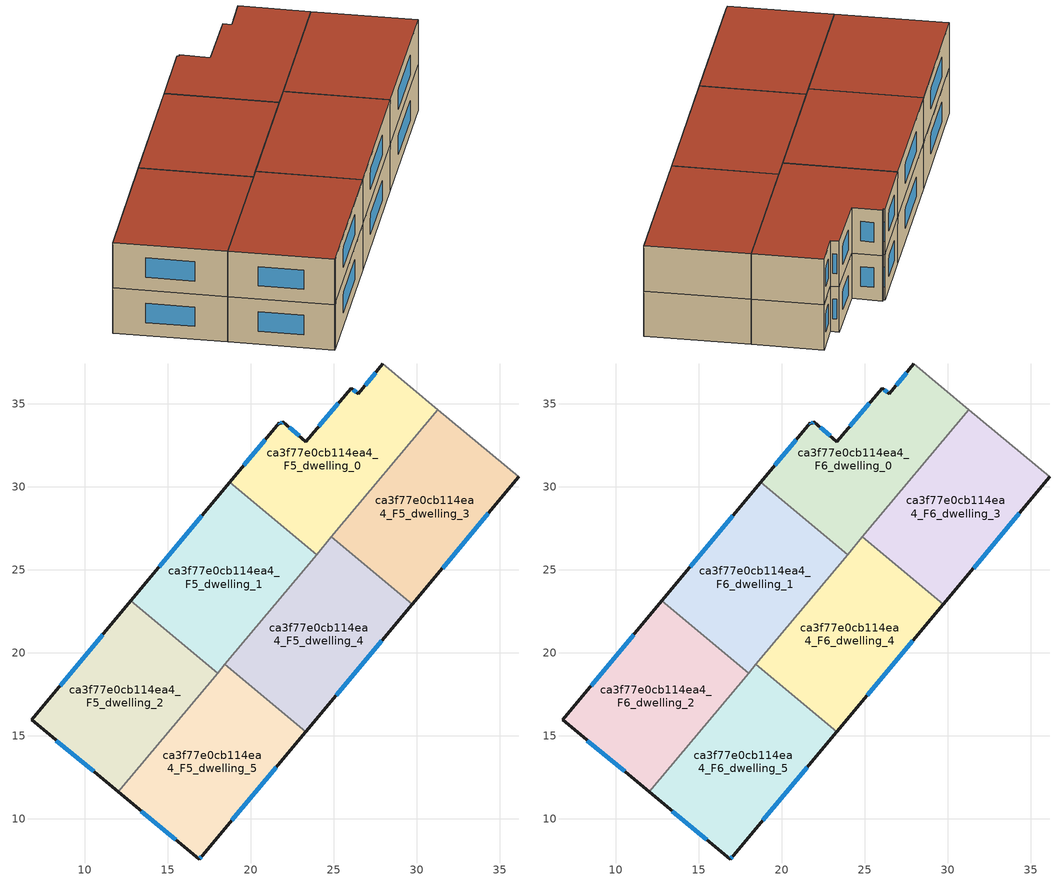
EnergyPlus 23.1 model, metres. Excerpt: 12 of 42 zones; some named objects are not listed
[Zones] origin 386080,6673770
ca3f77e0cb114ea4_F5_dwelling_0
 floor to ca3f77e0cb114ea4_F4_dwelling_0 (EU_floor_Construction): 31.27,34.63 23.97,25.9 18.74,30.28 21.72,33.86 21.81,33.78 21.94,33.92 23.31,32.71 26.05,35.93 26.47,35.58 27.95,37.39 z15
 wall outside (EU_wall_Construction): 27.95,37.39 26.47,35.58 26.05,35.93 23.31,32.71 21.94,33.92 21.81,33.78 21.72,33.86 18.74,30.28 z15:18
 wall adiabatic (EU_wall_Construction): 31.27,34.63 27.95,37.39 z15:18
 wall to ca3f77e0cb114ea4_F5_dwelling_1 (EU_wall_Construction): 18.74,30.28 23.97,25.9 z15:18
 wall to ca3f77e0cb114ea4_F5_dwelling_3 (EU_wall_Construction): 24.86,26.97 31.27,34.63 z15:18
 wall to ca3f77e0cb114ea4_F5_dwelling_4 (EU_wall_Construction): 23.97,25.9 24.86,26.97 z15:18
 window (EU_Window_Construction): 22.92,33.06 22.33,33.57 / 25.27,35.01 24.1,33.63 / 26.35,35.68 26.17,35.83 / 27.53,36.87 26.89,36.1 / 20.87,32.83 19.59,31.3 / 21.79,33.8 21.75,33.83 / 21.9,33.88 21.85,33.82 z15.86:17.14
ca3f77e0cb114ea4_F5_dwelling_1
 floor to ca3f77e0cb114ea4_F4_dwelling_1 (EU_floor_Construction): 23.97,25.9 18,18.76 12.78,23.12 18.74,30.28 z15
 wall outside (EU_wall_Construction): 18.74,30.28 12.78,23.12 z15:18
 wall to ca3f77e0cb114ea4_F5_dwelling_2 (EU_wall_Construction): 12.78,23.12 18,18.76 z15:18
 wall to ca3f77e0cb114ea4_F5_dwelling_4 (EU_wall_Construction): 18.45,19.29 23.97,25.9 z15:18
 wall to ca3f77e0cb114ea4_F5_dwelling_5 (EU_wall_Construction): 18,18.76 18.45,19.29 z15:18
 window (EU_Window_Construction): 17.04,28.23 14.48,25.17 z15.86:17.14
ca3f77e0cb114ea4_F5_dwelling_2
 floor to ca3f77e0cb114ea4_F4_dwelling_2 (EU_floor_Construction): 18,18.76 12.03,11.61 6.81,15.95 12.78,23.12 z15
 wall outside (EU_wall_Construction): 12.78,23.12 6.81,15.95 12.03,11.61 z15:18
 wall to ca3f77e0cb114ea4_F5_dwelling_5 (EU_wall_Construction): 12.03,11.61 18,18.76 z15:18
 window (EU_Window_Construction): 8.3,14.71 10.53,12.85 / 11.08,21.07 8.51,18 z15.86:17.14
ca3f77e0cb114ea4_F5_dwelling_3
 floor to ca3f77e0cb114ea4_F4_dwelling_3 (EU_floor_Construction): 36.15,30.58 29.72,22.9 24.86,26.97 31.27,34.63 z15
 wall outside (EU_wall_Construction): 29.72,22.9 36.15,30.58 z15:18
 wall to ca3f77e0cb114ea4_F5_dwelling_4 (EU_wall_Construction): 24.86,26.97 29.72,22.9 z15:18
 wall adiabatic (EU_wall_Construction): 36.15,30.58 31.27,34.63 z15:18
 window (EU_Window_Construction): 31.56,25.1 34.31,28.39 z15.86:17.14
ca3f77e0cb114ea4_F5_dwelling_4
 floor to ca3f77e0cb114ea4_F4_dwelling_4 (EU_floor_Construction): 29.72,22.9 23.31,15.23 18.45,19.29 24.86,26.97 z15
 wall outside (EU_wall_Construction): 23.31,15.23 29.72,22.9 z15:18
 wall to ca3f77e0cb114ea4_F5_dwelling_5 (EU_wall_Construction): 18.45,19.29 23.31,15.23 z15:18
 window (EU_Window_Construction): 25.14,17.42 27.89,20.71 z15.86:17.14
ca3f77e0cb114ea4_F5_dwelling_5
 floor to ca3f77e0cb114ea4_F4_dwelling_5 (EU_floor_Construction): 23.31,15.23 17.09,7.78 16.89,7.57 12.03,11.61 18.45,19.29 z15
 wall outside (EU_wall_Construction): 12.03,11.61 16.89,7.57 17.09,7.78 23.31,15.23 z15:18
 window (EU_Window_Construction): 18.86,9.91 21.53,13.1 / 16.94,7.63 17.03,7.72 / 13.41,10.46 15.5,8.73 z15.86:17.14
ca3f77e0cb114ea4_F6_dwelling_0
 floor to ca3f77e0cb114ea4_F5_dwelling_0 (EU_floor_Construction): 31.27,34.63 23.97,25.9 18.74,30.28 21.72,33.86 21.81,33.78 21.94,33.92 23.31,32.71 26.05,35.93 26.47,35.58 27.95,37.39 z18
 wall outside (EU_wall_Construction): 27.95,37.39 26.47,35.58 26.05,35.93 23.31,32.71 21.94,33.92 21.81,33.78 21.72,33.86 18.74,30.28 z18:21
 wall adiabatic (EU_wall_Construction): 31.27,34.63 27.95,37.39 z18:21
 wall to ca3f77e0cb114ea4_F6_dwelling_1 (EU_wall_Construction): 18.74,30.28 23.97,25.9 z18:21
 wall to ca3f77e0cb114ea4_F6_dwelling_3 (EU_wall_Construction): 24.86,26.97 31.27,34.63 z18:21
 wall to ca3f77e0cb114ea4_F6_dwelling_4 (EU_wall_Construction): 23.97,25.9 24.86,26.97 z18:21
 window (EU_Window_Construction): 22.92,33.06 22.33,33.57 / 25.27,35.01 24.1,33.63 / 26.35,35.68 26.17,35.83 / 27.53,36.87 26.89,36.1 / 20.87,32.83 19.59,31.3 / 21.79,33.8 21.75,33.83 / 21.9,33.88 21.85,33.82 z18.86:20.14
 roof outside (EU_roof_Construction): 23.97,25.9 31.27,34.63 27.95,37.39 26.47,35.58 26.05,35.93 23.31,32.71 21.94,33.92 21.81,33.78 21.72,33.86 18.74,30.28 z21
ca3f77e0cb114ea4_F6_dwelling_1
 floor to ca3f77e0cb114ea4_F5_dwelling_1 (EU_floor_Construction): 23.97,25.9 18,18.76 12.78,23.12 18.74,30.28 z18
 wall outside (EU_wall_Construction): 18.74,30.28 12.78,23.12 z18:21
 wall to ca3f77e0cb114ea4_F6_dwelling_2 (EU_wall_Construction): 12.78,23.12 18,18.76 z18:21
 wall to ca3f77e0cb114ea4_F6_dwelling_4 (EU_wall_Construction): 18.45,19.29 23.97,25.9 z18:21
 wall to ca3f77e0cb114ea4_F6_dwelling_5 (EU_wall_Construction): 18,18.76 18.45,19.29 z18:21
 window (EU_Window_Construction): 17.04,28.23 14.48,25.17 z18.86:20.14
 roof outside (EU_roof_Construction): 18,18.76 23.97,25.9 18.74,30.28 12.78,23.12 z21
ca3f77e0cb114ea4_F6_dwelling_2
 floor to ca3f77e0cb114ea4_F5_dwelling_2 (EU_floor_Construction): 18,18.76 12.03,11.61 6.81,15.95 12.78,23.12 z18
 wall outside (EU_wall_Construction): 12.78,23.12 6.81,15.95 12.03,11.61 z18:21
 wall to ca3f77e0cb114ea4_F6_dwelling_5 (EU_wall_Construction): 12.03,11.61 18,18.76 z18:21
 window (EU_Window_Construction): 8.3,14.71 10.53,12.85 / 11.08,21.07 8.51,18 z18.86:20.14
 roof outside (EU_roof_Construction): 12.03,11.61 18,18.76 12.78,23.12 6.81,15.95 z21
ca3f77e0cb114ea4_F6_dwelling_3
 floor to ca3f77e0cb114ea4_F5_dwelling_3 (EU_floor_Construction): 36.15,30.58 29.72,22.9 24.86,26.97 31.27,34.63 z18
 wall outside (EU_wall_Construction): 29.72,22.9 36.15,30.58 z18:21
 wall to ca3f77e0cb114ea4_F6_dwelling_4 (EU_wall_Construction): 24.86,26.97 29.72,22.9 z18:21
 wall adiabatic (EU_wall_Construction): 36.15,30.58 31.27,34.63 z18:21
 window (EU_Window_Construction): 31.56,25.1 34.31,28.39 z18.86:20.14
 roof outside (EU_roof_Construction): 29.72,22.9 36.15,30.58 31.27,34.63 24.86,26.97 z21
ca3f77e0cb114ea4_F6_dwelling_4
 floor to ca3f77e0cb114ea4_F5_dwelling_4 (EU_floor_Construction): 29.72,22.9 23.31,15.23 18.45,19.29 24.86,26.97 z18
 wall outside (EU_wall_Construction): 23.31,15.23 29.72,22.9 z18:21
 wall to ca3f77e0cb114ea4_F6_dwelling_5 (EU_wall_Construction): 18.45,19.29 23.31,15.23 z18:21
 window (EU_Window_Construction): 25.14,17.42 27.89,20.71 z18.86:20.14
 roof outside (EU_roof_Construction): 23.31,15.23 29.72,22.9 24.86,26.97 18.45,19.29 z21
ca3f77e0cb114ea4_F6_dwelling_5
 floor to ca3f77e0cb114ea4_F5_dwelling_5 (EU_floor_Construction): 23.31,15.23 17.09,7.78 16.89,7.57 12.03,11.61 18.45,19.29 z18
 wall outside (EU_wall_Construction): 12.03,11.61 16.89,7.57 17.09,7.78 23.31,15.23 z18:21
 window (EU_Window_Construction): 18.86,9.91 21.53,13.1 / 16.94,7.63 17.03,7.72 / 13.41,10.46 15.5,8.73 z18.86:20.14
 roof outside (EU_roof_Construction): 17.09,7.78 23.31,15.23 18.45,19.29 12.03,11.61 16.89,7.57 z21
[Building]
EU S2 Campaign: North Axis=0; Terrain=City; Solar Distribution=FullExterior
[Site:Location]
Helsinki-Vantaa.AP: Latitude=60.317; Longitude=24.963; Time Zone=2; Elevation=54.6
[SizingPeriod:WeatherFileDays]
AnnualSizingPeriod: Begin Month=1; Begin Day of Month=1; End Month=12; End Day of Month=31; Day of Week for Start Day=Monday; Use Weather File Daylight Saving Period=No; Use Weather File Rain and Snow Indicators=No
[MATERIAL]
EU_InternalMass_Material: Roughness=MediumRough; Thickness=0.1; Conductivity=1; Density=1800; Specific Heat=900; Thermal Absorptance=0.9; Solar Absorptance=0.7; Visible Absorptance=0.7
[MATERIAL:NOMASS] Roughness=MediumRough; Thermal Absorptance=0.9; Solar Absorptance=0.7; Visible Absorptance=0.7
Name | Thermal Resistance
EU_wall_NoMass | 1.10183
EU_roof_NoMass; EU_floor_NoMass | 1.70606
[WINDOWMATERIAL:SIMPLEGLAZINGSYSTEM]
EU_Window_SimpleGlazing: UFactor=3.11035; Solar Heat Gain Coefficient=0.8; Visible Transmittance=0.8
[CONSTRUCTION]
EU_wall_Construction: EU_wall_NoMass
EU_roof_Construction: EU_roof_NoMass
EU_floor_Construction: EU_floor_NoMass
EU_Window_Construction: EU_Window_SimpleGlazing
EU_InternalMass_Construction: EU_InternalMass_Material
[ZONE] Type=1; Multiplier=1; Ceiling Height=autocalculate; Floor Area=autocalculate; Part of Total Floor Area=Yes
Name | Volume
ca3f77e0cb114ea4_F5_dwelling_0; ca3f77e0cb114ea4_F6_dwelling_0 | 190.179
ca3f77e0cb114ea4_F5_dwelling_1; ca3f77e0cb114ea4_F6_dwelling_1 | 190.189
ca3f77e0cb114ea4_F5_dwelling_2; ca3f77e0cb114ea4_F6_dwelling_2; ca3f77e0cb114ea4_F5_dwelling_5; ca3f77e0cb114ea4_F6_dwelling_5 | 190.183
ca3f77e0cb114ea4_F5_dwelling_3; ca3f77e0cb114ea4_F6_dwelling_3 | 190.191
ca3f77e0cb114ea4_F5_dwelling_4; ca3f77e0cb114ea4_F6_dwelling_4 | 190.169
[INTERNALMASS] Construction=EU_InternalMass_Construction
Name | Zone or ZoneList | Surface Area
ca3f77e0cb114ea4_F5_dwelling_0_EU_InternalMass | ca3f77e0cb114ea4_F5_dwelling_0 | 63.3927
ca3f77e0cb114ea4_F5_dwelling_1_EU_InternalMass | ca3f77e0cb114ea4_F5_dwelling_1 | 63.3961
ca3f77e0cb114ea4_F5_dwelling_2_EU_InternalMass | ca3f77e0cb114ea4_F5_dwelling_2 | 63.3945
ca3f77e0cb114ea4_F5_dwelling_3_EU_InternalMass | ca3f77e0cb114ea4_F5_dwelling_3 | 63.3967
ca3f77e0cb114ea4_F5_dwelling_4_EU_InternalMass | ca3f77e0cb114ea4_F5_dwelling_4 | 63.3898
ca3f77e0cb114ea4_F5_dwelling_5_EU_InternalMass | ca3f77e0cb114ea4_F5_dwelling_5 | 63.3942
ca3f77e0cb114ea4_F6_dwelling_0_EU_InternalMass | ca3f77e0cb114ea4_F6_dwelling_0 | 63.3927
ca3f77e0cb114ea4_F6_dwelling_1_EU_InternalMass | ca3f77e0cb114ea4_F6_dwelling_1 | 63.3961
ca3f77e0cb114ea4_F6_dwelling_2_EU_InternalMass | ca3f77e0cb114ea4_F6_dwelling_2 | 63.3945
ca3f77e0cb114ea4_F6_dwelling_3_EU_InternalMass | ca3f77e0cb114ea4_F6_dwelling_3 | 63.3967
ca3f77e0cb114ea4_F6_dwelling_4_EU_InternalMass | ca3f77e0cb114ea4_F6_dwelling_4 | 63.3898
ca3f77e0cb114ea4_F6_dwelling_5_EU_InternalMass | ca3f77e0cb114ea4_F6_dwelling_5 | 63.3942
[OTHEREQUIPMENT] Fuel Type=Electricity; Design Level Calculation Method=Watts/Area; Power per Zone Floor Area=1; Fraction Latent=0; Fraction Radiant=0; Fraction Lost=0; Carbon Dioxide Generation Rate=0; EndUse Subcategory=EU_Step8_InternalGains
Name | Zone or ZoneList or Space or SpaceList | Schedule
EU_Step8_InternalGain_ca3f77e0cb114ea4_F5_dwelling_0_f000 | ca3f77e0cb114ea4_F5_dwelling_0 | EU_Step8_GainSchedule_ca3f77e0cb114ea4_F5_dwelling_0_f000
EU_Step8_InternalGain_ca3f77e0cb114ea4_F5_dwelling_1_f000 | ca3f77e0cb114ea4_F5_dwelling_1 | EU_Step8_GainSchedule_ca3f77e0cb114ea4_F5_dwelling_1_f000
EU_Step8_InternalGain_ca3f77e0cb114ea4_F5_dwelling_2_f000 | ca3f77e0cb114ea4_F5_dwelling_2 | EU_Step8_GainSchedule_ca3f77e0cb114ea4_F5_dwelling_2_f000
EU_Step8_InternalGain_ca3f77e0cb114ea4_F5_dwelling_3_f000 | ca3f77e0cb114ea4_F5_dwelling_3 | EU_Step8_GainSchedule_ca3f77e0cb114ea4_F5_dwelling_3_f000
EU_Step8_InternalGain_ca3f77e0cb114ea4_F5_dwelling_4_f000 | ca3f77e0cb114ea4_F5_dwelling_4 | EU_Step8_GainSchedule_ca3f77e0cb114ea4_F5_dwelling_4_f000
EU_Step8_InternalGain_ca3f77e0cb114ea4_F5_dwelling_5_f000 | ca3f77e0cb114ea4_F5_dwelling_5 | EU_Step8_GainSchedule_ca3f77e0cb114ea4_F5_dwelling_5_f000
EU_Step8_InternalGain_ca3f77e0cb114ea4_F6_dwelling_0_f000 | ca3f77e0cb114ea4_F6_dwelling_0 | EU_Step8_GainSchedule_ca3f77e0cb114ea4_F6_dwelling_0_f000
EU_Step8_InternalGain_ca3f77e0cb114ea4_F6_dwelling_1_f000 | ca3f77e0cb114ea4_F6_dwelling_1 | EU_Step8_GainSchedule_ca3f77e0cb114ea4_F6_dwelling_1_f000
EU_Step8_InternalGain_ca3f77e0cb114ea4_F6_dwelling_2_f000 | ca3f77e0cb114ea4_F6_dwelling_2 | EU_Step8_GainSchedule_ca3f77e0cb114ea4_F6_dwelling_2_f000
EU_Step8_InternalGain_ca3f77e0cb114ea4_F6_dwelling_3_f000 | ca3f77e0cb114ea4_F6_dwelling_3 | EU_Step8_GainSchedule_ca3f77e0cb114ea4_F6_dwelling_3_f000
EU_Step8_InternalGain_ca3f77e0cb114ea4_F6_dwelling_4_f000 | ca3f77e0cb114ea4_F6_dwelling_4 | EU_Step8_GainSchedule_ca3f77e0cb114ea4_F6_dwelling_4_f000
EU_Step8_InternalGain_ca3f77e0cb114ea4_F6_dwelling_5_f000 | ca3f77e0cb114ea4_F6_dwelling_5 | EU_Step8_GainSchedule_ca3f77e0cb114ea4_F6_dwelling_5_f000
[ZONEVENTILATION:DESIGNFLOWRATE] Schedule=EU_AlwaysOn; Design Flow Rate Calculation Method=AirChanges/Hour; Air Changes per Hour=0.756316; Ventilation Type=Natural; Fan Pressure Rise=0; Fan Total Efficiency=1; Constant Term Coefficient=1; Temperature Term Coefficient=0; Velocity Term Coefficient=0; Velocity Squared Term Coefficient=0; Minimum Indoor Temperature=-100; Maximum Indoor Temperature=100; Delta Temperature=-100; Minimum Outdoor Temperature=-100; Maximum Outdoor Temperature=100; Maximum Wind Speed=40
Name | Zone or ZoneList or Space or SpaceList
EU_ConstantAir_ca3f77e0cb114ea4_F5_dwelling_0 | ca3f77e0cb114ea4_F5_dwelling_0
EU_ConstantAir_ca3f77e0cb114ea4_F5_dwelling_1 | ca3f77e0cb114ea4_F5_dwelling_1
EU_ConstantAir_ca3f77e0cb114ea4_F5_dwelling_2 | ca3f77e0cb114ea4_F5_dwelling_2
EU_ConstantAir_ca3f77e0cb114ea4_F5_dwelling_3 | ca3f77e0cb114ea4_F5_dwelling_3
EU_ConstantAir_ca3f77e0cb114ea4_F5_dwelling_4 | ca3f77e0cb114ea4_F5_dwelling_4
EU_ConstantAir_ca3f77e0cb114ea4_F5_dwelling_5 | ca3f77e0cb114ea4_F5_dwelling_5
EU_ConstantAir_ca3f77e0cb114ea4_F6_dwelling_0 | ca3f77e0cb114ea4_F6_dwelling_0
EU_ConstantAir_ca3f77e0cb114ea4_F6_dwelling_1 | ca3f77e0cb114ea4_F6_dwelling_1
EU_ConstantAir_ca3f77e0cb114ea4_F6_dwelling_2 | ca3f77e0cb114ea4_F6_dwelling_2
EU_ConstantAir_ca3f77e0cb114ea4_F6_dwelling_3 | ca3f77e0cb114ea4_F6_dwelling_3
EU_ConstantAir_ca3f77e0cb114ea4_F6_dwelling_4 | ca3f77e0cb114ea4_F6_dwelling_4
EU_ConstantAir_ca3f77e0cb114ea4_F6_dwelling_5 | ca3f77e0cb114ea4_F6_dwelling_5
[HVACTEMPLATE:THERMOSTAT] Constant Heating Setpoint=20; Constant Cooling Setpoint=50
EU_HeatOnly_ca3f77e0cb114ea4_F6_dwelling_3; EU_HeatOnly_ca3f77e0cb114ea4_F6_dwelling_4; EU_HeatOnly_ca3f77e0cb114ea4_F6_dwelling_5
[HVACTEMPLATE:ZONE:IDEALLOADSAIRSYSTEM] System Availability Schedule=EU_AlwaysOn; Maximum Heating Supply Air Temperature=50; Minimum Cooling Supply Air Temperature=13; Maximum Heating Supply Air Humidity Ratio=0.0156; Minimum Cooling Supply Air Humidity Ratio=0.0077; Heating Limit=NoLimit; Cooling Limit=NoLimit; Heating Availability Schedule=EU_AlwaysOn; Cooling Availability Schedule=EU_CoolingOff; Dehumidification Control Type=ConstantSensibleHeatRatio; Cooling Sensible Heat Ratio=0.7; Dehumidification Setpoint=60; Humidification Control Type=None; Humidification Setpoint=30; Outdoor Air Method=None; Outdoor Air Flow Rate per Person=0.00944; Outdoor Air Flow Rate per Zone Floor Area=0; Outdoor Air Flow Rate per Zone=0; Demand Controlled Ventilation Type=None; Outdoor Air Economizer Type=NoEconomizer; Heat Recovery Type=None; Sensible Heat Recovery Effectiveness=0.7; Latent Heat Recovery Effectiveness=0.65
Name | Template Thermostat
ca3f77e0cb114ea4_F5_dwelling_0 | EU_HeatOnly_ca3f77e0cb114ea4_F5_dwelling_0
ca3f77e0cb114ea4_F5_dwelling_1 | EU_HeatOnly_ca3f77e0cb114ea4_F5_dwelling_1
ca3f77e0cb114ea4_F5_dwelling_2 | EU_HeatOnly_ca3f77e0cb114ea4_F5_dwelling_2
ca3f77e0cb114ea4_F5_dwelling_3 | EU_HeatOnly_ca3f77e0cb114ea4_F5_dwelling_3
ca3f77e0cb114ea4_F5_dwelling_4 | EU_HeatOnly_ca3f77e0cb114ea4_F5_dwelling_4
ca3f77e0cb114ea4_F5_dwelling_5 | EU_HeatOnly_ca3f77e0cb114ea4_F5_dwelling_5
ca3f77e0cb114ea4_F6_dwelling_0 | EU_HeatOnly_ca3f77e0cb114ea4_F6_dwelling_0
ca3f77e0cb114ea4_F6_dwelling_1 | EU_HeatOnly_ca3f77e0cb114ea4_F6_dwelling_1
ca3f77e0cb114ea4_F6_dwelling_2 | EU_HeatOnly_ca3f77e0cb114ea4_F6_dwelling_2
ca3f77e0cb114ea4_F6_dwelling_3 | EU_HeatOnly_ca3f77e0cb114ea4_F6_dwelling_3
ca3f77e0cb114ea4_F6_dwelling_4 | EU_HeatOnly_ca3f77e0cb114ea4_F6_dwelling_4
ca3f77e0cb114ea4_F6_dwelling_5 | EU_HeatOnly_ca3f77e0cb114ea4_F6_dwelling_5
[SIZING:ZONE] Zone Cooling Design Supply Air Temperature Input Method=SupplyAirTemperature; Zone Cooling Design Supply Air Temperature=13; Zone Heating Design Supply Air Temperature Input Method=SupplyAirTemperature; Zone Heating Design Supply Air Temperature=50; Zone Cooling Design Supply Air Humidity Ratio=0.008; Zone Heating Design Supply Air Humidity Ratio=0.008; Cooling Design Air Flow Method=DesignDay; Cooling Design Air Flow Rate=0; Cooling Minimum Air Flow per Zone Floor Area=0.000762; Cooling Minimum Air Flow=0; Cooling Minimum Air Flow Fraction=0.2; Heating Design Air Flow Method=DesignDay; Heating Design Air Flow Rate=0; Heating Maximum Air Flow per Zone Floor Area=0.002032; Heating Maximum Air Flow=0.141576; Heating Maximum Air Flow Fraction=0.3; Account for Dedicated Outdoor Air System=No; Dedicated Outdoor Air System Control Strategy=NeutralSupplyAir; Dedicated Outdoor Air Low Setpoint Temperature for Design=autosize; Dedicated Outdoor Air High Setpoint Temperature for Design=autosize; Zone Load Sizing Method=Sensible Load Only No Latent Load; Zone Latent Cooling Design Supply Air Humidity Ratio Input Method=HumidityRatioDifference; Zone Cooling Design Supply Air Humidity Ratio Difference=0.005; Zone Latent Heating Design Supply Air Humidity Ratio Input Method=HumidityRatioDifference; Zone Humidification Design Supply Air Humidity Ratio Difference=0.005
ca3f77e0cb114ea4_F5_dwelling_0; ca3f77e0cb114ea4_F5_dwelling_1; ca3f77e0cb114ea4_F5_dwelling_2; ca3f77e0cb114ea4_F5_dwelling_3; ca3f77e0cb114ea4_F5_dwelling_4; ca3f77e0cb114ea4_F5_dwelling_5; ca3f77e0cb114ea4_F6_dwelling_0; ca3f77e0cb114ea4_F6_dwelling_1; ca3f77e0cb114ea4_F6_dwelling_2; ca3f77e0cb114ea4_F6_dwelling_3; ca3f77e0cb114ea4_F6_dwelling_4; ca3f77e0cb114ea4_F6_dwelling_5
[SCHEDULE:CONSTANT]
Name | Hourly Value
EU_AlwaysOn | 1
EU_CoolingOff | 0
[SCHEDULE:FILE] Column Number=1; Rows to Skip at Top=0; Number of Hours of Data=8760; Column Separator=Comma; Interpolate to Timestep=No; Minutes per Item=60; Adjust Schedule for Daylight Savings=Yes
Name | File
EU_Step8_GainSchedule_ca3f77e0cb114ea4_F5_dwelling_0_f000 | ../../schedules/ca3f77e0cb114ea4/ca3f77e0cb114ea4_F5_dwelling_0_f000_gain.csv
EU_Step8_GainSchedule_ca3f77e0cb114ea4_F5_dwelling_1_f000 | ../../schedules/ca3f77e0cb114ea4/ca3f77e0cb114ea4_F5_dwelling_1_f000_gain.csv
EU_Step8_GainSchedule_ca3f77e0cb114ea4_F5_dwelling_2_f000 | ../../schedules/ca3f77e0cb114ea4/ca3f77e0cb114ea4_F5_dwelling_2_f000_gain.csv
EU_Step8_GainSchedule_ca3f77e0cb114ea4_F5_dwelling_3_f000 | ../../schedules/ca3f77e0cb114ea4/ca3f77e0cb114ea4_F5_dwelling_3_f000_gain.csv
EU_Step8_GainSchedule_ca3f77e0cb114ea4_F5_dwelling_4_f000 | ../../schedules/ca3f77e0cb114ea4/ca3f77e0cb114ea4_F5_dwelling_4_f000_gain.csv
EU_Step8_GainSchedule_ca3f77e0cb114ea4_F5_dwelling_5_f000 | ../../schedules/ca3f77e0cb114ea4/ca3f77e0cb114ea4_F5_dwelling_5_f000_gain.csv
EU_Step8_GainSchedule_ca3f77e0cb114ea4_F6_dwelling_0_f000 | ../../schedules/ca3f77e0cb114ea4/ca3f77e0cb114ea4_F6_dwelling_0_f000_gain.csv
EU_Step8_GainSchedule_ca3f77e0cb114ea4_F6_dwelling_1_f000 | ../../schedules/ca3f77e0cb114ea4/ca3f77e0cb114ea4_F6_dwelling_1_f000_gain.csv
EU_Step8_GainSchedule_ca3f77e0cb114ea4_F6_dwelling_2_f000 | ../../schedules/ca3f77e0cb114ea4/ca3f77e0cb114ea4_F6_dwelling_2_f000_gain.csv
EU_Step8_GainSchedule_ca3f77e0cb114ea4_F6_dwelling_3_f000 | ../../schedules/ca3f77e0cb114ea4/ca3f77e0cb114ea4_F6_dwelling_3_f000_gain.csv
EU_Step8_GainSchedule_ca3f77e0cb114ea4_F6_dwelling_4_f000 | ../../schedules/ca3f77e0cb114ea4/ca3f77e0cb114ea4_F6_dwelling_4_f000_gain.csv
EU_Step8_GainSchedule_ca3f77e0cb114ea4_F6_dwelling_5_f000 | ../../schedules/ca3f77e0cb114ea4/ca3f77e0cb114ea4_F6_dwelling_5_f000_gain.csv
